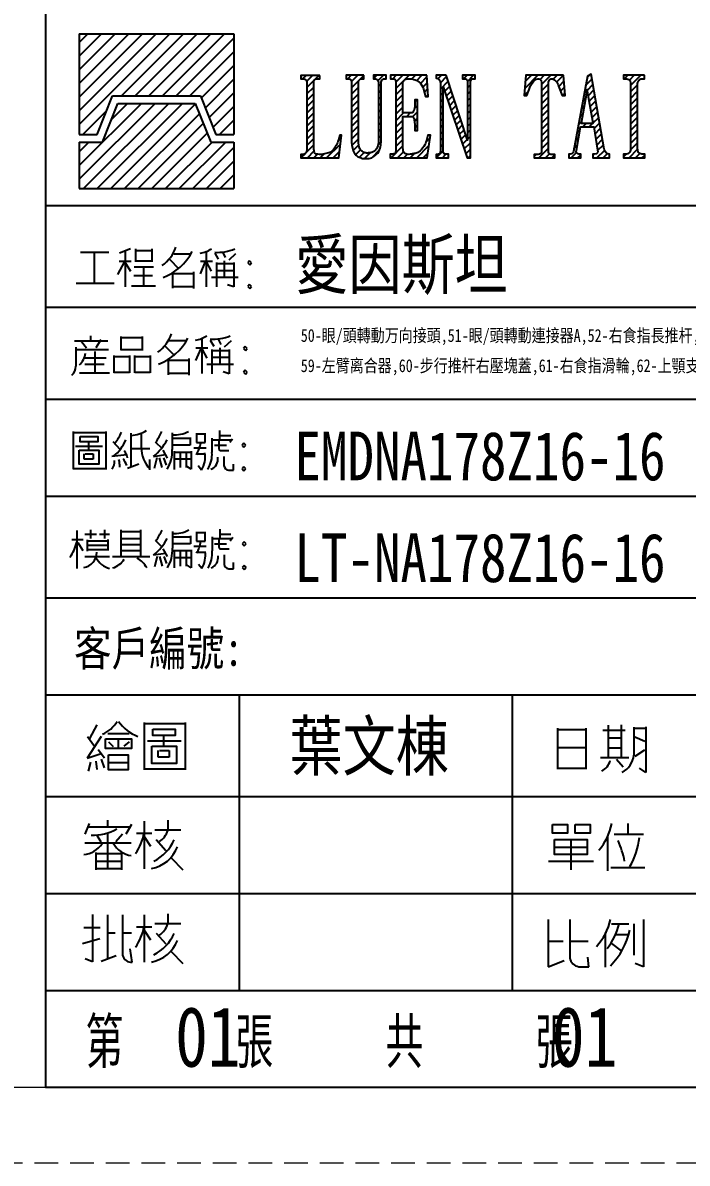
# Model space of a CAD drawing. Header units: millimetres. Extents: x 25970 to 27273, y -22508 to -21586.
# Drawn here: x 26990.2 to 27112.7, y -22507.6 to -22297.4 of the extents above; entities that cross this region are included whole.
import ezdxf

# ---------------------------------------------------------------- set-up
doc = ezdxf.new("R2010")
doc.units = ezdxf.units.MM
doc.header["$LTSCALE"] = 8
doc.linetypes.add('DASHED', pattern=[0.75, 0.5, -0.25])
doc.layers.add('A', color=7, linetype='Continuous')
doc.layers.add('dim', color=3, linetype='Continuous', lineweight=15)
doc.layers.add('MBOM-ASSIS-LAYER', color=71, linetype='Continuous', lineweight=9)
doc.styles.add('ROMANS', font='ROMANS.shx', dxfattribs={"height": 5, "bigfont": 'chineset.shx'})
doc.styles.add('style1', font='mingliu.ttc', dxfattribs={"width": 0.75})

# ---------------------------------------------------------------- blocks, each defined once
blk = doc.blocks.new('*X2')
at = {"color": 0}
for p, q in [((-246.878, -247.762), (-241.98, -242.864)), ((-246.878, -246.878), (-242.864, -242.864)), ((-246.596, -248.364), (-241.096, -242.864)), ((-245.713, -248.364), (-240.213, -242.864)), ((-244.829, -248.364), (-239.364, -242.899)), ((-244.798, -243.914), (-243.748, -242.864)), ((-243.945, -248.364), (-239.111, -243.531)), ((-243.061, -248.364), (-238.859, -244.162)), ((-242.177, -248.364), (-238.606, -244.793)), ((-246.878, -245.994), (-246.248, -245.364)), ((-241.293, -248.364), (-238.293, -245.364)), ((-240.409, -248.364), (-237.409, -245.364)), ((-239.525, -248.364), (-236.878, -245.717)), ((-238.641, -248.364), (-236.878, -246.6)), ((-237.758, -248.364), (-236.878, -247.484))]:
    blk.add_line(p, q, dxfattribs=at)
blk = doc.blocks.new('*X3')
at = {"color": 0}
for p, q in [((-246.878, -244.226), (-241.016, -238.364)), ((-246.878, -243.342), (-241.9, -238.364)), ((-246.878, -242.458), (-242.784, -238.364)), ((-246.878, -241.574), (-243.668, -238.364)), ((-246.878, -240.691), (-244.551, -238.364)), ((-246.878, -239.807), (-245.435, -238.364)), ((-246.878, -238.923), (-246.319, -238.364)), ((-244.132, -242.364), (-240.132, -238.364)), ((-243.248, -242.364), (-239.248, -238.364)), ((-242.364, -242.364), (-238.364, -238.364)), ((-241.48, -242.364), (-237.48, -238.364)), ((-240.596, -242.364), (-236.878, -238.646)), ((-239.713, -242.364), (-236.878, -239.529)), ((-238.979, -242.515), (-236.878, -240.413)), ((-238.727, -243.146), (-236.878, -241.297)), ((-238.474, -243.777), (-236.878, -242.181)), ((-238.221, -244.409), (-236.878, -243.065)), ((-246.632, -244.864), (-245.106, -243.338)), ((-237.793, -244.864), (-236.878, -243.949)), ((-245.748, -244.864), (-245.695, -244.811)), ((-236.909, -244.864), (-236.878, -244.833))]:
    blk.add_line(p, q, dxfattribs=at)
blk = doc.blocks.new('20051210.083501')
at = {"layer": 'A'}
for p, q in [((0, 0), (0, -12.46)), ((0, 0), (19.17, 0)), ((19.17, 0), (19.17, -12.46)), ((2.23, -12.46), (4.14, -7.67)), ((4.14, -7.67), (15.02, -7.67)), ((15.02, -7.67), (16.94, -12.46)), ((2.87, -13.42), (4.79, -8.62)), ((4.79, -8.62), (14.37, -8.62)), ((14.37, -8.62), (16.29, -13.42)), ((0, -12.46), (2.23, -12.46)), ((16.94, -12.46), (19.17, -12.46)), ((0, -13.42), (2.87, -13.42)), ((0, -13.42), (0, -19.17)), ((16.29, -13.42), (19.17, -13.42)), ((19.17, -13.42), (19.17, -19.17)), ((0, -19.17), (19.17, -19.17))]:
    blk.add_line(p, q, dxfattribs=at)
at = {"layer": 'A', "xscale": 1.916639999999461, "yscale": 1.916639999999916, "zscale": 1.91664}
for name in ['*X3', '*X2']:
    blk.add_blockref(name, (473.18, 456.86), dxfattribs=at)
blk = doc.blocks.new('20100617.142056')
at = {"layer": 'MBOM-ASSIS-LAYER'}
blk.add_line((-12.7, 12.7), (-1176.3, 12.7), dxfattribs=at)
at = {"layer": 'MBOM-ASSIS-LAYER', "linetype": 'DASHED'}
blk.add_line((0, 0), (-1189, 0), dxfattribs=at)

msp = doc.modelspace()

# ---------------------------------------------------------------- hatches: boundary and pattern name
at = {"layer": 'A'}
h = msp.add_hatch(dxfattribs=at)
h.set_pattern_fill('ANSI31', color=256, scale=0.264203, style=0)
h.set_pattern_definition([(45, (69661.5565, -20803.00645), (-0.593153541, 0.593153541), [])])
h.paths.add_polyline_path([(27239.319, -22321.664), (27239.319, -22322.31), (27239.898, -22322.31, 0.0414633), (27241, -22322.263, 0.0098365), (27242.425, -22322.054, 0.0742962), (27243.479, -22321.712, 0), (27243.479, -22321.712, 0.0820892), (27244.781, -22320.771, 0), (27244.781, -22320.771, 0.0994446), (27245.94, -22319.014, 0.0507965), (27246.528, -22316.991, 0.0544958), (27246.718, -22314.388), (27246.68, -22313.333), (27246.509, -22312.251, 0.0652171), (27246.31, -22311.358), (27246.31, -22311.358), (27245.873, -22310.161), (27245.351, -22309.258, 0.0255552), (27244.182, -22308.09, 0.1195021), (27243.042, -22307.472, 0.0499872), (27241.142, -22307.169, 0.0064973), (27239.898, -22307.112), (27239.328, -22307.093), (27239.328, -22307.748), (27239.993, -22307.748, -0.31305), (27240.164, -22307.795, -0.1750245), (27240.288, -22308.137), (27240.288, -22321.227, -0.0611975), (27240.231, -22321.408, -0.2937019), (27239.832, -22321.664)])
h.paths.add_polyline_path([(27241.586, -22308.241), (27241.586, -22321.138, 0), (27241.586, -22321.138, 0.1084649), (27241.655, -22321.451, 0.3983232), (27241.77, -22321.497), (27242.022, -22321.489, 0.0763618), (27242.725, -22321.359, 0.089624), (27243.672, -22320.824, 0), (27243.672, -22320.824, 0.0989952), (27244.421, -22319.9, 0.0470821), (27244.91, -22318.708, 0.0375978), (27245.3, -22316.966, 0), (27245.3, -22316.966, 0.0259589), (27245.437, -22315.491, 0.0205474), (27245.437, -22313.687, 0.0331816), (27245.269, -22312.129, 0), (27245.269, -22312.129, 0.0397704), (27244.933, -22310.83, 0), (27244.933, -22310.83, 0.0390929), (27244.467, -22309.76, 0.0785078), (27243.649, -22308.675, 0.0940735), (27242.671, -22308.033, 0.1004309), (27242.006, -22307.903, 0.0772307), (27241.678, -22307.957), (27241.609, -22308.071)], flags=16)
h.paths.add_polyline_path([(27222.775, -22307.119), (27222.775, -22307.76), (27223.24, -22307.76, -0.4471104), (27223.882, -22308.477), (27223.882, -22320.904, -0.3629609), (27223.24, -22321.671), (27222.8, -22321.671), (27222.8, -22322.312), (27229.768, -22322.312), (27230.271, -22318.124), (27229.944, -22318.124), (27229.693, -22319.017, -0.1151305), (27228.611, -22320.979, -0.1470783), (27227.907, -22321.407, -0.0200187), (27226.863, -22321.633, -0.0920225), (27225.605, -22321.62), (27225.316, -22321.369), (27225.165, -22320.702), (27225.165, -22319.179), (27225.165, -22308.432, -0.1486596), (27225.314, -22307.942, -0.2444346), (27225.669, -22307.747), (27226.278, -22307.747), (27226.278, -22307.119)])
h.paths.add_polyline_path([(27209.071, -22324.513), (27209.202, -22324.738), (27209.452, -22324.582), (27210.308, -22323.995, 0.0700903), (27210.751, -22323.589), (27211.257, -22323.127), (27211.907, -22322.352), (27212.419, -22321.609, 0.0489267), (27212.806, -22320.91, -0.0112917), (27213.437, -22319.536), (27213.687, -22318.786, 0.0452148), (27213.968, -22317.593, 0.0194511), (27214.149, -22315.826, 0.0381497), (27214.13, -22314.389, 0.0187929), (27213.937, -22312.871, 0.0471864), (27213.487, -22311.172, 0), (27213.487, -22311.172, 0.0282667), (27212.931, -22309.892, 0.0441271), (27212.119, -22308.58, 0.0213392), (27211.113, -22307.35, 0.0597799), (27209.989, -22306.357, 0.0000522), (27209.206, -22305.817), (27209.074, -22306.056), (27209.294, -22306.259, -0.0146115), (27209.881, -22306.831, -0.0089534), (27210.389, -22307.375, -0.0238855), (27210.873, -22307.966, -0.0123206), (27211.392, -22308.703, -0.0281505), (27211.936, -22309.627, 0), (27211.936, -22309.627, -0.0165965), (27212.466, -22310.744, -0.0665241), (27212.846, -22312.08, 0.0184753), (27212.999, -22312.921, -0.0507901), (27213.071, -22313.533), (27213.15, -22314.27, -0.0444565), (27213.175, -22315.726, -0.0008859), (27213.068, -22317.168, -0.0557862), (27212.75, -22318.855, 0.0089738), (27212.5, -22319.723), (27212.15, -22320.529), (27211.363, -22321.871), (27210.87, -22322.577), (27210.008, -22323.589)])
h.paths.add_polyline_path([(27230.974, -22310.809), (27231.301, -22307.103), (27238.249, -22307.103), (27238.523, -22310.799), (27238.007, -22310.799), (27237.344, -22309.104, 0.0956872), (27236.818, -22308.166, 0), (27236.818, -22308.166, 0.0984077), (27236.354, -22307.798, 0.2621702), (27235.786, -22307.819, 0), (27235.786, -22307.819, 0.2609355), (27235.491, -22308.345), (27235.491, -22321.096, 0.1320932), (27235.554, -22321.454, 0), (27235.554, -22321.454, 0.2912007), (27235.902, -22321.675), (27236.649, -22321.675), (27236.649, -22322.317), (27232.838, -22322.317), (27232.838, -22321.675), (27233.554, -22321.675, 0.1278797), (27234.038, -22321.527, 0.2609355), (27234.185, -22321.264), (27234.185, -22308.409), (27234.133, -22308.051), (27233.933, -22307.84), (27233.701, -22307.766, 0.2119014), (27233.48, -22307.735, 0.1524638), (27232.722, -22308.23, 0.0886389), (27231.88, -22309.725), (27231.501, -22310.809)])
h.paths.add_polyline_path([(27198.26, -22321.563), (27198.26, -22322.301), (27204.763, -22322.301), (27205.416, -22317.793), (27204.958, -22317.793), (27204.542, -22319.135, -0.078387), (27204.024, -22320.187, -0.0405768), (27203.303, -22321.053), (27202.844, -22321.325, -0.1243815), (27201.868, -22321.614, 0.0324642), (27201.384, -22321.664), (27199.669, -22321.664), (27205.408, -22307.742), (27205.408, -22307.08), (27199.075, -22307.08), (27198.447, -22311.367), (27198.897, -22311.367), (27199.202, -22310.357, -0.0647548), (27199.856, -22308.905, -0.1575087), (27200.892, -22308.023, -0.0914417), (27202.08, -22307.768, 0.0106211), (27202.59, -22307.742), (27203.982, -22307.742)])
h.paths.add_polyline_path([(27172.939, -22315.023, 0.0315123), (27173.091, -22317.37, 0.0402062), (27173.469, -22319.166, 0.0623728), (27174.194, -22320.821, -0.0031537), (27174.994, -22322.184, 0.0650154), (27175.708, -22323.114, 0.0004545), (27176.297, -22323.702, 0.066774), (27177.409, -22324.55, -0.0041036), (27177.713, -22324.727), (27177.841, -22324.506), (27177.576, -22324.246), (27176.904, -22323.545, -0.043122), (27176.115, -22322.565, -0.0144025), (27175.454, -22321.516, -0.0174648), (27174.802, -22320.321, -0.0539346), (27174.552, -22319.649, 0.031882), (27174.4, -22319.179), (27174.199, -22318.277, -0.0371427), (27174.037, -22317.169, 0.0047038), (27173.939, -22315.949, -0.0465851), (27173.944, -22314.567, -0.0007597), (27174.072, -22313.273, -0.0351514), (27174.327, -22311.788, 0), (27174.327, -22311.788, -0.0239146), (27174.679, -22310.597, -0.0614674), (27175.263, -22309.416, 0.0140719), (27175.88, -22308.416, -0.068346), (27176.777, -22307.264, 0.0243719), (27177.301, -22306.701, -0.0490829), (27177.86, -22306.157, 0), (27177.86, -22306.157, 0.0301326), (27177.971, -22306.056), (27177.84, -22305.814), (27177.381, -22306.122), (27177.381, -22306.122, 0.0494384), (27176.206, -22307.091, 0.0177696), (27175.327, -22308.04, 0.042056), (27174.678, -22308.935, 0.0470099), (27173.448, -22311.487, 0.0754491), (27173.156, -22312.893), (27173.048, -22313.596, 0.0385372)])
h.paths.add_polyline_path([(27181.554, -22317.492), (27182.715, -22322.46), (27182.957, -22322.218, -0.1357493), (27183.441, -22321.943, -0.2278345), (27184.07, -22322.072, 0.135743), (27184.715, -22322.331, -0.0672556), (27185.167, -22322.443), (27186.118, -22322.476), (27186.731, -22322.347, 0.1526658), (27187.538, -22321.895, 0.0586811), (27188.667, -22320.379, 0.1413241), (27188.989, -22319.073), (27189.038, -22318.121, 0.0934362), (27188.892, -22317.057, 0.0736867), (27188.28, -22315.847, 0), (27188.28, -22315.847, 0.101128), (27186.989, -22314.637, -0.036431), (27185.893, -22313.847, 0.0378749), (27184.699, -22312.992, -0.105904), (27184.118, -22312.444, -0.0243212), (27183.699, -22311.767, -0.0885428), (27183.473, -22311.105, 0), (27183.473, -22311.105, -0.0445383), (27183.409, -22310.089, 0), (27183.409, -22310.089, -0.0555732), (27183.586, -22308.799, -0.1531711), (27184.102, -22307.96, 0), (27184.102, -22307.96, -0.1349704), (27184.876, -22307.589, -0.1850459), (27185.812, -22307.767, 0.0194675), (27186.554, -22308.186), (27187.118, -22308.799, -0.0923633), (27187.715, -22309.751, -0.0080312), (27188.328, -22311.38), (27188.844, -22311.267), (27187.957, -22306.928), (27187.731, -22307.202, -0.2747762), (27186.925, -22307.493, -0.0854284), (27186.199, -22307.218, 0.1752427), (27184.731, -22306.944, 0.1106125), (27183.409, -22307.477, 0.1819994), (27182.377, -22308.96, 0.0535258), (27182.086, -22311.009, 0.1300031), (27182.473, -22312.702, 0.0775644), (27183.538, -22314.137, 0), (27183.538, -22314.137, 0.0682662), (27184.876, -22315.137, -0.0563125), (27186.102, -22316.008, 0.0033658), (27187.07, -22316.863, -0.1932925), (27187.457, -22317.621), (27187.651, -22318.073, -0.1577109), (27187.747, -22319.121), (27187.667, -22320.04), (27187.36, -22320.718), (27186.844, -22321.411, -0.2441194), (27186.28, -22321.685), (27185.957, -22321.782), (27185.489, -22321.75, -0.1667011), (27184.457, -22321.314, -0.0146364), (27183.522, -22320.427, -0.1187079), (27182.796, -22319.234), (27182.119, -22317.395)])
h.paths.add_polyline_path([(27148.663, -22321.664), (27148.663, -22322.31), (27149.242, -22322.31, 0.0414633), (27150.344, -22322.263, 0.0098365), (27151.769, -22322.054, 0.0742962), (27152.823, -22321.712, 0), (27152.823, -22321.712, 0.0820892), (27154.125, -22320.771, 0), (27154.125, -22320.771, 0.0994446), (27155.284, -22319.014, 0.0507965), (27155.873, -22316.991, 0.0544958), (27156.063, -22314.388), (27156.025, -22313.333), (27155.854, -22312.251, 0.0652171), (27155.654, -22311.358), (27155.217, -22310.161), (27154.695, -22309.258, 0.0255552), (27153.526, -22308.09, 0.1195021), (27152.387, -22307.472, 0.0499872), (27150.487, -22307.169, 0.0064973), (27149.242, -22307.112), (27149.242, -22307.112), (27148.672, -22307.093), (27148.672, -22307.748), (27149.337, -22307.748, -0.31305), (27149.508, -22307.795, -0.1750245), (27149.632, -22308.137), (27149.632, -22321.227, -0.0611975), (27149.575, -22321.408, 0), (27149.575, -22321.408, -0.2937019), (27149.176, -22321.664)])
h.paths.add_polyline_path([(27140.349, -22307.119), (27140.349, -22307.76), (27140.815, -22307.76, -0.4471104), (27141.456, -22308.477), (27141.456, -22320.904, -0.3629609), (27140.815, -22321.671), (27140.374, -22321.671), (27140.374, -22322.312), (27147.342, -22322.312), (27147.845, -22318.124), (27147.518, -22318.124), (27147.267, -22319.017), (27147.267, -22319.017, -0.1151305), (27146.185, -22320.979, -0.1470783), (27145.481, -22321.407, -0.0200187), (27144.437, -22321.633, -0.0920225), (27143.179, -22321.62), (27142.89, -22321.369), (27142.739, -22320.702), (27142.739, -22319.179), (27142.739, -22308.432, -0.1486596), (27142.888, -22307.942, -0.2444346), (27143.243, -22307.747), (27143.852, -22307.747), (27143.852, -22307.119)])
h.paths.add_polyline_path([(27150.93, -22308.241), (27150.93, -22321.138, 0.1084649), (27150.999, -22321.451, 0.3983232), (27151.114, -22321.497), (27151.366, -22321.489, 0.0763618), (27152.069, -22321.359, 0.089624), (27153.016, -22320.824, 0), (27153.016, -22320.824, 0.0989952), (27153.765, -22319.9, 0.0470821), (27154.254, -22318.708, 0.0375978), (27154.644, -22316.966, 0), (27154.644, -22316.966, 0.0259589), (27154.782, -22315.491, 0.0205474), (27154.782, -22313.687, 0.0331816), (27154.613, -22312.129, 0.0397704), (27154.277, -22310.83, 0), (27154.277, -22310.83, 0.0390929), (27153.811, -22309.76, 0.0785078), (27152.994, -22308.675, 0.0940735), (27152.015, -22308.033, 0.1004309), (27151.351, -22307.903, 0.0772307), (27151.022, -22307.957), (27150.953, -22308.071)], flags=16)
h.paths.add_polyline_path([(27123.867, -22315.289), (27123.934, -22316.001), (27124.068, -22317.248), (27124.268, -22318.516, 0.1114199), (27124.846, -22320.274, 0.0496859), (27126.07, -22321.92, 0.186465), (27127.094, -22322.432), (27127.561, -22322.477, 0.0375207), (27128.496, -22322.21, 0.1534797), (27129.475, -22321.453), (27130.343, -22320.207, 0.0128615), (27131.099, -22317.604, 0.0754903), (27131.344, -22315.312, 0.0019683), (27131.188, -22312.085, 0.0822677), (27130.743, -22310.06), (27130.209, -22308.725), (27129.497, -22307.724), (27128.607, -22307.123, 0.2029711), (27127.784, -22306.923, 0.019715), (27126.693, -22307.145, 0.1971419), (27125.625, -22307.924, 0.0532198), (27124.468, -22310.35, 0.0768728), (27123.934, -22313.198)])
h.paths.add_polyline_path([(27115.507, -22321.668), (27115.507, -22322.31), (27117.566, -22322.31), (27117.566, -22321.673), (27117.21, -22321.673, -0.236068), (27116.889, -22321.513, -0.1778629), (27116.82, -22321.283, 0.0731766), (27116.803, -22321.083), (27116.803, -22310.115), (27118.736, -22321.98), (27119.264, -22321.98), (27120.996, -22309.384), (27120.996, -22321.131, -0.1813346), (27120.824, -22321.59), (27120.641, -22321.648), (27120.468, -22321.659), (27120.273, -22321.659), (27120.273, -22322.301), (27123.176, -22322.301), (27123.176, -22321.659), (27122.625, -22321.659, -0.2703491), (27122.35, -22321.498, -0.1661539), (27122.281, -22321.131), (27122.281, -22308.328, -0.2754595), (27122.637, -22307.732), (27123.187, -22307.732), (27123.187, -22307.089), (27120.79, -22307.089), (27119.184, -22318.114), (27117.44, -22307.098), (27115.512, -22307.098), (27115.512, -22307.746), (27115.868, -22307.746, -0.2042261), (27116.218, -22307.895, 0), (27116.218, -22307.895, -0.2004412), (27116.287, -22308.073, 0.0488454), (27116.304, -22308.314), (27116.304, -22321.094, -0.1282881), (27116.201, -22321.49, -0.2763778), (27115.891, -22321.668)])
h.paths.add_polyline_path([(27125.173, -22314.284, 0.0107728), (27125.229, -22316.531, 0.0226526), (27125.456, -22318.986, 0.0660072), (27125.758, -22320.082, 0.0545447), (27126.382, -22321.196, 0.2164164), (27127.326, -22321.744, 0.1433054), (27128.232, -22321.574, 0), (27128.232, -22321.574, 0.1933289), (27129.158, -22320.516, 0.0342724), (27129.781, -22318.25, 0.0520414), (27130.064, -22315.304), (27130.045, -22312.981), (27129.724, -22310.526), (27129.309, -22309.053, -0.0180621), (27128.799, -22308.165, 0.2109706), (27128.346, -22307.806, 0.0423726), (27127.571, -22307.674, 0.2013091), (27126.929, -22307.882, 0.0679648), (27126.344, -22308.543, 0), (27126.344, -22308.543, 0.0561857), (27125.758, -22309.676, 0.0807476), (27125.267, -22312.055)], flags=16)
h.paths.add_polyline_path([(27132.251, -22307.099), (27132.251, -22307.752), (27132.675, -22307.752, -0.4453624), (27133.221, -22308.358), (27133.221, -22319.414, 0.1272962), (27133.767, -22321.522, 0.0960143), (27133.942, -22321.731, -0.0247325), (27134.333, -22322.081), (27134.899, -22322.344, 0.1076234), (27135.35, -22322.445), (27136.185, -22322.459, 0.1445312), (27137.155, -22322.189, 0.0767167), (27138.031, -22321.435, 0), (27138.031, -22321.435, 0.1475227), (27138.563, -22320.222, -0.0034333), (27138.698, -22319.171), (27138.698, -22308.399, -0.3258682), (27139.17, -22307.752), (27139.601, -22307.752), (27139.601, -22307.105), (27137.277, -22307.105), (27137.277, -22307.752), (27137.64, -22307.752, -0.2211811), (27137.93, -22307.887, -0.1386424), (27138.152, -22308.379, -0.0291948), (27138.179, -22308.675), (27138.179, -22319.117, -0.096528), (27137.923, -22320.431, -0.1769594), (27137.223, -22321.206, 0), (27137.223, -22321.206, -0.0838676), (27136.691, -22321.381, -0.0420431), (27135.983, -22321.428, -0.1259814), (27135.37, -22321.259, 0), (27135.37, -22321.259, -0.0862317), (27134.865, -22320.842, -0.130353), (27134.69, -22320.478), (27134.575, -22320.121), (27134.508, -22319.434), (27134.508, -22308.291, -0.403205), (27135.033, -22307.745), (27135.485, -22307.745), (27135.485, -22307.099)])
h.paths.add_polyline_path([(27090.832, -22321.633), (27090.832, -22322.313), (27093.04, -22322.313), (27093.04, -22321.666), (27092.84, -22321.666, -0.2793781), (27092.293, -22321.334, 0), (27092.293, -22321.334, -0.1828166), (27092.243, -22320.919), (27093.006, -22316.621), (27095.446, -22316.621), (27096.159, -22320.919, -0.117222), (27096.126, -22321.4), (27095.96, -22321.583), (27095.529, -22321.649), (27095.263, -22321.649), (27095.263, -22322.313), (27098.35, -22322.313), (27098.35, -22321.633), (27098.201, -22321.633, -0.3099246), (27097.62, -22321.234, 0.0340023), (27097.387, -22320.737), (27094.981, -22306.913), (27094.268, -22307.282), (27091.695, -22321.168, -0.1981024), (27091.513, -22321.45, -0.0880206), (27091.114, -22321.633)])
h.paths.add_polyline_path([(27093.133, -22315.949), (27094.257, -22309.711), (27095.34, -22315.949)], flags=16)
h.paths.add_polyline_path([(27100.956, -22307.109), (27100.956, -22307.752), (27101.327, -22307.752, -0.1151205), (27102.068, -22307.925), (27102.167, -22308.11), (27102.241, -22308.481), (27102.241, -22320.728, -0.165023), (27102.006, -22321.42, -0.196744), (27101.71, -22321.593, 0.0151159), (27101.277, -22321.667), (27100.956, -22321.667), (27100.956, -22322.322), (27104.836, -22322.322), (27104.836, -22321.655), (27104.49, -22321.655, -0.1510207), (27103.811, -22321.445, -0.2299796), (27103.662, -22321.185), (27103.551, -22320.814, -0.1303355), (27103.539, -22320.431), (27103.539, -22308.617, -0.23248), (27103.897, -22307.888, 0), (27103.897, -22307.888, -0.2001016), (27104.404, -22307.752), (27104.813, -22307.752), (27104.813, -22307.109)])
h.paths.add_polyline_path([(27066.387, -22307.099), (27066.387, -22307.663), (27066.488, -22307.663, -0.296966), (27067.068, -22308.04, 0), (27067.068, -22308.04, -0.1129405), (27067.164, -22308.535), (27067.164, -22321.049, -0.139346), (27067.02, -22321.554, -0.2178389), (27066.908, -22321.628, 0.0242396), (27066.706, -22321.671), (27066.387, -22321.671), (27066.387, -22322.309), (27068.636, -22322.309), (27068.636, -22321.665), (27068.105, -22321.665, -0.3152222), (27067.732, -22321.405, 0), (27067.732, -22321.405, -0.090974), (27067.679, -22321.091), (27067.679, -22309.21), (27072.113, -22322.309), (27072.698, -22322.309), (27072.698, -22308.412, -0.1765617), (27072.905, -22307.843, -0.2069332), (27073.054, -22307.769, 0.0522334), (27073.219, -22307.742), (27073.601, -22307.742), (27073.601, -22307.105), (27071.278, -22307.105), (27071.278, -22307.737), (27071.65, -22307.737, -0.1748169), (27071.975, -22307.854, 0), (27071.975, -22307.854, -0.196301), (27072.14, -22308.162, 0.0208197), (27072.177, -22308.418), (27072.177, -22319.082), (27068.259, -22307.099)])
h.paths.add_polyline_path([(27082.605, -22310.809), (27082.931, -22307.103), (27089.88, -22307.103), (27090.154, -22310.799), (27089.638, -22310.799), (27088.974, -22309.104, 0.0956872), (27088.448, -22308.166, 0), (27088.448, -22308.166, 0.0984077), (27087.985, -22307.798, 0.2621702), (27087.416, -22307.819, 0), (27087.416, -22307.819, 0.2609355), (27087.121, -22308.345), (27087.121, -22321.096, 0.1320932), (27087.184, -22321.454, 0), (27087.184, -22321.454, 0.2912007), (27087.532, -22321.675), (27088.279, -22321.675), (27088.279, -22322.317), (27084.468, -22322.317), (27084.468, -22321.675), (27085.184, -22321.675, 0.1278797), (27085.668, -22321.527, 0.2609355), (27085.816, -22321.264), (27085.816, -22308.409), (27085.763, -22308.051), (27085.563, -22307.84), (27085.331, -22307.766, 0.2119014), (27085.11, -22307.735, 0.1524638), (27084.352, -22308.23, 0.0886389), (27083.51, -22309.725), (27083.131, -22310.809)])
h.paths.add_polyline_path([(27156.835, -22317.492), (27157.399, -22317.395), (27158.077, -22319.234, 0.1187079), (27158.802, -22320.427, 0.0146364), (27159.738, -22321.314, 0.1667011), (27160.77, -22321.75), (27161.238, -22321.782), (27161.56, -22321.685, 0.2441194), (27162.125, -22321.411), (27162.641, -22320.718), (27162.947, -22320.04), (27163.028, -22319.121, 0.1577109), (27162.931, -22318.073), (27162.738, -22317.621, 0.1932925), (27162.351, -22316.863, -0.0033658), (27161.383, -22316.008, 0.0563125), (27160.157, -22315.137, -0.0682662), (27158.819, -22314.137, -0.0775644), (27157.754, -22312.702, -0.1300031), (27157.367, -22311.009, -0.0535258), (27157.657, -22308.96, -0.1819994), (27158.69, -22307.477, -0.1106125), (27160.012, -22306.944, -0.1752427), (27161.48, -22307.218, 0.0854284), (27162.205, -22307.493, 0.2747762), (27163.012, -22307.202), (27163.238, -22306.928), (27164.125, -22311.267), (27163.609, -22311.38, 0.0080312), (27162.996, -22309.751, 0.0923633), (27162.399, -22308.799), (27161.835, -22308.186, -0.0194675), (27161.093, -22307.767, 0.1850459), (27160.157, -22307.589, 0.1349704), (27159.383, -22307.96, 0.153171), (27158.867, -22308.799, 0.0555732), (27158.69, -22310.089, 0.0445383), (27158.754, -22311.105, 0.0885428), (27158.98, -22311.767, 0.0243212), (27159.399, -22312.444, 0.105904), (27159.98, -22312.992, -0.0378749), (27161.173, -22313.847, 0.036431), (27162.27, -22314.637, -0.101128), (27163.56, -22315.847, -0.0736867), (27164.173, -22317.057, -0.0934362), (27164.318, -22318.121), (27164.27, -22319.073, -0.1413241), (27163.947, -22320.379, -0.0586811), (27162.818, -22321.895, -0.1526658), (27162.012, -22322.347), (27161.399, -22322.476), (27160.448, -22322.443, 0.0672556), (27159.996, -22322.331, -0.135743), (27159.351, -22322.072, 0.2278345), (27158.722, -22321.943, 0.1357493), (27158.238, -22322.218), (27157.996, -22322.46)])
h.paths.add_polyline_path([(27049.827, -22307.099), (27049.827, -22307.752), (27050.252, -22307.752, -0.4453624), (27050.797, -22308.358), (27050.797, -22319.414, 0.1272962), (27051.343, -22321.522, 0.0960143), (27051.518, -22321.731, -0.0247325), (27051.909, -22322.081), (27052.475, -22322.344, 0.1076234), (27052.926, -22322.445), (27053.762, -22322.459, 0.1445312), (27054.732, -22322.189, 0.0767167), (27055.607, -22321.435, 0.1475227), (27056.14, -22320.222, -0.0034333), (27056.274, -22319.171), (27056.274, -22308.399, -0.3258682), (27056.746, -22307.752), (27057.177, -22307.752), (27057.177, -22307.105), (27054.853, -22307.105), (27054.853, -22307.752), (27055.217, -22307.752, -0.2211811), (27055.506, -22307.887, -0.1386424), (27055.729, -22308.379, 0), (27055.729, -22308.379, -0.0291948), (27055.756, -22308.675), (27055.756, -22319.117, -0.096528), (27055.5, -22320.431, -0.1769594), (27054.799, -22321.206, 0), (27054.799, -22321.206, -0.0838676), (27054.267, -22321.381, -0.0420431), (27053.56, -22321.428, -0.1259814), (27052.946, -22321.259, -0.0862317), (27052.441, -22320.842, -0.130353), (27052.266, -22320.478), (27052.152, -22320.121), (27052.084, -22319.434), (27052.084, -22308.291, -0.403205), (27052.61, -22307.745), (27053.061, -22307.745), (27053.061, -22307.099)])
h.paths.add_polyline_path([(27041.438, -22307.119), (27041.438, -22307.76), (27041.903, -22307.76, -0.4471104), (27042.544, -22308.477), (27042.544, -22320.904, -0.3629609), (27041.903, -22321.671), (27041.463, -22321.671), (27041.463, -22322.312), (27048.43, -22322.312), (27048.934, -22318.124), (27048.607, -22318.124), (27048.355, -22319.017), (27048.355, -22319.017, -0.1151305), (27047.273, -22320.979, -0.1470783), (27046.569, -22321.407, -0.0200187), (27045.525, -22321.633, -0.0920225), (27044.267, -22321.62), (27043.978, -22321.369), (27043.827, -22320.702), (27043.827, -22319.179), (27043.827, -22308.432, -0.1486596), (27043.976, -22307.942, -0.2444346), (27044.331, -22307.747), (27044.94, -22307.747), (27044.94, -22307.119)])
h.paths.add_polyline_path([(27057.94, -22322.308), (27057.94, -22321.668), (27058.47, -22321.668, -0.0697377), (27058.691, -22321.557, 0.2346711), (27058.868, -22321.381, 0.0812777), (27058.967, -22320.773), (27058.967, -22308.475, 0.0911807), (27058.912, -22308.066, 0.3243613), (27058.47, -22307.746), (27057.995, -22307.746), (27057.995, -22307.106), (27064.641, -22307.106), (27064.917, -22311.036), (27064.443, -22311.036), (27064.123, -22309.921, 0.127245), (27063.582, -22308.707, 0), (27063.582, -22308.707, 0.1044537), (27062.82, -22308.077, 0), (27062.82, -22308.077, 0.104851), (27061.639, -22307.746, 0.0655863), (27060.811, -22307.801, 0.3574663), (27060.259, -22308.475), (27060.259, -22314.05), (27061.727, -22314.05, 0.2828165), (27062.169, -22313.84, 0.145032), (27062.433, -22312.946), (27062.433, -22311.621), (27062.974, -22311.621), (27062.974, -22317.307), (27062.433, -22317.307), (27062.433, -22316.148), (27062.411, -22315.75), (27062.334, -22315.331, 0.4453624), (27061.738, -22314.668), (27060.259, -22314.668), (27060.259, -22320.553, -0.0118619), (27060.314, -22321.005, 0.306736), (27060.8, -22321.59, 0.1268605), (27061.893, -22321.623, -0.0157214), (27062.522, -22321.502, 0.1183441), (27063.184, -22321.226, 0.0973563), (27064.134, -22320.199, 0), (27064.134, -22320.199, 0.0700144), (27064.597, -22319.139), (27064.597, -22319.139), (27064.884, -22318.113), (27065.37, -22318.113), (27064.719, -22322.308)])

# ---------------------------------------------------------------- linework, layer by layer
for p, q in [((26994.367, -22295.419), (26994.367, -22493.655)), ((27258.979, -22331.137), (26994.367, -22331.137)), ((27000.811, -22339.719), (27006.059, -22339.719)), ((27003.349, -22339.719), (27003.349, -22345.426)), ((27010.038, -22339.085), (27007.991, -22339.864)), ((27009.049, -22339.583), (27009.049, -22346.063)), ((27010.964, -22339.082), (27010.964, -22341.457)), ((27010.964, -22339.41), (27013.978, -22339.41)), ((27013.978, -22339.082), (27013.978, -22341.495)), ((27017.998, -22340.009), (27021.167, -22340.009)), ((27024.002, -22339.583), (27024.002, -22346.063)), ((27025.566, -22339.891), (27026.225, -22341.015)), ((27027.052, -22339.736), (27027.504, -22340.705)), ((27029.417, -22340.008), (27028.137, -22341.157)), ((27008.916, -22341.444), (27007.653, -22343.837)), ((27007.962, -22341.333), (27010.182, -22341.333)), ((27008.916, -22341.444), (27010.03, -22343.205)), ((27010.984, -22341.302), (27013.978, -22341.302)), ((27017.206, -22340.994), (27018.964, -22342.751)), ((27023.82, -22341.444), (27022.879, -22343.672)), ((27022.915, -22341.333), (27025.135, -22341.333)), ((27024.006, -22341.475), (27024.933, -22343.191)), ((27025.902, -22341.596), (27025.902, -22346.091)), ((27025.928, -22341.79), (27029.055, -22341.79)), ((27027.323, -22341.325), (27027.323, -22344.115)), ((27029.068, -22341.596), (27029.068, -22346.091)), ((27031.988, -22341.299), (27031.665, -22341.661)), ((27031.665, -22341.661), (27032.014, -22342.035)), ((27032.363, -22341.648), (27031.988, -22341.299)), ((27032.014, -22342.035), (27032.363, -22341.648)), ((27010.655, -22344.005), (27014.094, -22344.005)), ((27010.713, -22342.403), (27014.287, -22342.403)), ((27012.413, -22342.461), (27012.413, -22345.743)), ((27017.805, -22343.369), (27017.805, -22346.343)), ((27017.979, -22343.62), (27021.592, -22343.62)), ((27021.63, -22343.311), (27021.63, -22346.381)), ((27024.946, -22344.321), (27029.882, -22344.321)), ((27025.941, -22343.056), (27029.029, -22343.056)), ((27000.033, -22345.426), (27007.01, -22345.426)), ((27010.211, -22345.917), (27014.616, -22345.917)), ((27017.96, -22346.034), (27021.63, -22346.034)), ((27029.068, -22346.091), (27027.944, -22345.742)), ((27031.988, -22345.652), (27031.665, -22346.013)), ((27031.665, -22346.013), (27032.014, -22346.388)), ((27032.363, -22346), (27031.988, -22345.652)), ((27032.014, -22346.388), (27032.363, -22346)), ((27258.979, -22349.889), (26994.367, -22349.889)), ((26999.724, -22356.016), (27005.865, -22356.016)), ((27000.983, -22356.144), (27001.934, -22357.3)), ((27002.679, -22355.092), (27002.679, -22356.067)), ((27004.555, -22355.836), (27003.63, -22357.352)), ((27008.237, -22355.237), (27008.237, -22357.778)), ((27008.254, -22355.402), (27012.199, -22355.402)), ((27012.199, -22355.237), (27012.199, -22357.794)), ((27016.389, -22356.966), (27018.147, -22358.723)), ((27017.181, -22355.982), (27020.35, -22355.982)), ((27023.157, -22355.6), (27023.157, -22362.08)), ((27024.721, -22355.908), (27025.38, -22357.032)), ((27026.207, -22355.753), (27026.659, -22356.722)), ((27028.572, -22356.025), (27027.293, -22357.174)), ((26999.955, -22357.197), (26999.955, -22360.69)), ((26999.964, -22357.647), (27005.974, -22357.647)), ((27003.464, -22357.977), (27003.464, -22361.92)), ((27006.949, -22358.751), (27006.949, -22361.919)), ((27006.999, -22358.9), (27009.789, -22358.9)), ((27008.221, -22357.613), (27012.183, -22357.613)), ((27009.839, -22358.751), (27009.839, -22361.903)), ((27010.796, -22358.751), (27010.796, -22361.919)), ((27010.846, -22358.9), (27013.636, -22358.9)), ((27013.685, -22358.751), (27013.685, -22361.903)), ((27022.976, -22357.461), (27022.034, -22359.689)), ((27022.07, -22357.35), (27024.29, -22357.35)), ((27023.161, -22357.492), (27024.088, -22359.208)), ((27025.057, -22357.613), (27025.057, -22362.108)), ((27025.083, -22357.807), (27028.21, -22357.807)), ((27025.096, -22359.073), (27028.184, -22359.073)), ((27026.479, -22357.342), (27026.479, -22360.132)), ((27028.223, -22357.613), (27028.223, -22362.108)), ((27031.192, -22357.099), (27030.869, -22357.46)), ((27030.869, -22357.46), (27031.218, -22357.835)), ((27031.567, -22357.448), (27031.192, -22357.099)), ((27031.218, -22357.835), (27031.567, -22357.448)), ((27001.401, -22359.198), (27005.528, -22359.198)), ((27001.599, -22360.32), (27005.148, -22360.32)), ((27016.988, -22359.341), (27016.988, -22362.315)), ((27017.162, -22359.592), (27020.775, -22359.592)), ((27020.813, -22359.283), (27020.813, -22362.353)), ((27024.101, -22360.338), (27029.037, -22360.338)), ((27000.625, -22361.92), (27006.155, -22361.92)), ((27006.966, -22361.787), (27009.822, -22361.787)), ((27010.813, -22361.787), (27013.669, -22361.787)), ((27017.143, -22362.006), (27020.813, -22362.006)), ((27028.223, -22362.108), (27027.099, -22361.759)), ((27031.192, -22361.451), (27030.869, -22361.813)), ((27030.869, -22361.813), (27031.218, -22362.187)), ((27031.567, -22361.8), (27031.192, -22361.451)), ((27031.218, -22362.187), (27031.567, -22361.8)), ((27258.979, -22366.856), (26994.367, -22366.856)), ((26999.446, -22372.738), (26999.446, -22379.706)), ((26999.446, -22372.9), (27005.446, -22372.9)), ((27005.482, -22372.738), (27005.482, -22379.724)), ((27010.122, -22373.024), (27010.122, -22379.187)), ((27012.029, -22373.151), (27012.029, -22375.682)), ((27017.729, -22373.016), (27017.729, -22376.063)), ((27022.177, -22373.04), (27022.177, -22374.779)), ((27022.191, -22373.202), (27023.728, -22373.202)), ((27023.782, -22374.779), (27023.782, -22373.04)), ((27026.452, -22372.555), (27026.452, -22374.28)), ((27026.465, -22373.498), (27028.515, -22373.498)), ((26999.914, -22375.439), (27004.887, -22375.439)), ((27002.311, -22374.682), (27002.311, -22376.087)), ((27006.796, -22374.566), (27008.047, -22375.999)), ((27010.154, -22375.862), (27013.618, -22375.862)), ((27014.557, -22374.626), (27015.848, -22375.891)), ((27017.766, -22373.987), (27021.048, -22373.987)), ((27021.06, -22375.252), (27017.766, -22375.252)), ((27021.06, -22373.827), (27021.06, -22375.252)), ((27021.705, -22375.736), (27023.957, -22375.736)), ((27022.177, -22374.779), (27023.782, -22374.779)), ((27025.036, -22373.97), (27025.036, -22376.585)), ((27025.056, -22374.308), (27028.669, -22374.308)), ((27025.504, -22375.267), (27027.728, -22375.267)), ((27026.302, -22374.46), (27026.302, -22375.894)), ((27028.857, -22374.128), (27028.364, -22374.792)), ((27030.927, -22374.907), (27030.604, -22375.269)), ((27030.604, -22375.269), (27030.953, -22375.643)), ((27031.302, -22375.256), (27030.927, -22374.907)), ((27030.953, -22375.643), (27031.302, -22375.256)), ((27001.518, -22377.834), (27001.518, -22376.843)), ((27003.121, -22377.834), (27001.518, -22377.834)), ((27001.698, -22376.843), (27003.121, -22376.843)), ((27003.121, -22376.843), (27003.121, -22377.834)), ((27006.598, -22377.264), (27009.343, -22376.959)), ((27013.618, -22379.822), (27013.618, -22377.906)), ((27014.262, -22377.329), (27016.475, -22376.997)), ((27014.889, -22377.624), (27014.409, -22379.541)), ((27015.344, -22377.624), (27015.823, -22379.381)), ((27015.983, -22376.174), (27016.77, -22377.636)), ((27016.143, -22377.624), (27016.622, -22378.926)), ((27018.061, -22376.371), (27018.061, -22379.725)), ((27018.061, -22376.53), (27021.232, -22376.53)), ((27018.097, -22377.796), (27021.196, -22377.796)), ((27019.167, -22376.567), (27019.167, -22379.406)), ((27020.273, -22376.567), (27020.273, -22379.406)), ((27021.208, -22376.371), (27021.208, -22379.713)), ((27022.339, -22376.841), (27023.741, -22376.841)), ((27026.598, -22376.217), (27028.194, -22376.217)), ((27027.261, -22377.329), (27027.261, -22379.005)), ((26999.482, -22379.562), (27005.464, -22379.562)), ((27009.486, -22379.515), (27011.563, -22378.689)), ((27021.208, -22379.713), (27020.421, -22379.209)), ((27023.134, -22379.847), (27022.514, -22379.078)), ((27028.113, -22379.856), (27029.019, -22379.856)), ((27029.019, -22379.856), (27029.019, -22378.745)), ((27030.927, -22379.26), (27030.604, -22379.621)), ((27030.604, -22379.621), (27030.953, -22379.996)), ((27031.302, -22379.608), (27030.927, -22379.26)), ((27030.953, -22379.996), (27031.302, -22379.608)), ((27258.979, -22384.715), (26994.367, -22384.715)), ((26999.195, -22392.619), (27001.316, -22392.619)), ((27000.164, -22391.017), (27000.164, -22398.01)), ((27001.583, -22391.668), (27003.787, -22391.668)), ((27002.034, -22392.719), (27002.034, -22394.822)), ((27002.685, -22390.85), (27002.685, -22392.436)), ((27004.288, -22391.668), (27006.175, -22391.668)), ((27005.24, -22390.867), (27005.24, -22392.452)), ((27005.841, -22392.619), (27005.841, -22394.672)), ((27008.228, -22390.85), (27008.228, -22395.773)), ((27008.228, -22391.167), (27011.868, -22391.167)), ((27008.228, -22392.436), (27011.868, -22392.436)), ((27011.902, -22390.867), (27011.902, -22395.74)), ((27017.762, -22391.182), (27017.762, -22394.229)), ((27017.799, -22392.153), (27021.082, -22392.153)), ((27021.094, -22391.993), (27021.094, -22393.418)), ((27022.211, -22391.206), (27022.211, -22392.945)), ((27022.224, -22391.368), (27023.762, -22391.368)), ((27023.815, -22392.945), (27023.815, -22391.206)), ((27025.07, -22392.136), (27025.07, -22394.751)), ((27025.089, -22392.473), (27028.703, -22392.473)), ((27026.336, -22392.626), (27026.336, -22394.06)), ((27026.486, -22390.721), (27026.486, -22392.446)), ((27026.499, -22391.664), (27028.549, -22391.664)), ((27028.891, -22392.294), (27028.398, -22392.957)), ((27000.297, -22393.203), (27001.266, -22394.672)), ((27002.067, -22394.505), (27005.791, -22394.505)), ((27002.084, -22393.687), (27005.774, -22393.687)), ((27002.101, -22392.92), (27005.841, -22392.92)), ((27008.228, -22393.57), (27011.868, -22393.57)), ((27008.228, -22394.689), (27011.868, -22394.689)), ((27014.591, -22392.792), (27015.881, -22394.057)), ((27016.017, -22394.34), (27016.803, -22395.802)), ((27021.094, -22393.418), (27017.799, -22393.418)), ((27018.094, -22394.536), (27018.094, -22397.891)), ((27018.094, -22394.696), (27021.266, -22394.696)), ((27019.201, -22394.733), (27019.201, -22397.571)), ((27020.307, -22394.733), (27020.307, -22397.571)), ((27021.241, -22394.536), (27021.241, -22397.878)), ((27021.739, -22393.902), (27023.991, -22393.902)), ((27022.211, -22392.945), (27023.815, -22392.945)), ((27025.538, -22393.432), (27027.761, -22393.432)), ((27026.632, -22394.382), (27028.228, -22394.382)), ((27030.961, -22393.073), (27030.638, -22393.435)), ((27030.638, -22393.435), (27030.987, -22393.809)), ((27031.336, -22393.422), (27030.961, -22393.073)), ((27030.987, -22393.809), (27031.336, -22393.422)), ((27001.583, -22395.773), (27006.191, -22395.773)), ((27006.692, -22395.773), (27013.605, -22395.773)), ((27014.295, -22395.495), (27016.508, -22395.163)), ((27014.922, -22395.79), (27014.443, -22397.706)), ((27015.377, -22395.79), (27015.857, -22397.547)), ((27016.176, -22395.79), (27016.656, -22397.092)), ((27018.131, -22395.962), (27021.229, -22395.962)), ((27022.373, -22395.007), (27023.775, -22395.007)), ((27027.295, -22395.494), (27027.295, -22397.17)), ((27029.052, -22398.022), (27029.052, -22396.91)), ((27021.241, -22397.878), (27020.455, -22397.375)), ((27023.168, -22398.012), (27022.548, -22397.244)), ((27028.147, -22398.022), (27029.052, -22398.022)), ((27030.961, -22397.425), (27030.638, -22397.787)), ((27030.638, -22397.787), (27030.987, -22398.162)), ((27031.336, -22397.774), (27030.961, -22397.425)), ((27030.987, -22398.162), (27031.336, -22397.774)), ((27258.979, -22403.467), (26994.367, -22403.467)), ((27258.979, -22421.326), (26994.367, -22421.326)), ((27030.09, -22421.326), (27030.09, -22475.796)), ((27080.388, -22421.326), (27080.388, -22475.796)), ((27003.841, -22426.782), (27002.467, -22429.325)), ((27005.868, -22428.38), (27009.786, -22428.38)), ((27012.557, -22426.376), (27012.557, -22435.087)), ((27012.557, -22426.579), (27020.056, -22426.579)), ((27020.101, -22426.376), (27020.101, -22435.11)), ((27088.761, -22427.423), (27088.761, -22434.976)), ((27088.792, -22427.642), (27094.007, -22427.642)), ((27093.976, -22427.392), (27093.976, -22434.976)), ((27097.099, -22427.808), (27101.236, -22427.808)), ((27098.121, -22426.837), (27098.121, -22432.796)), ((27100.483, -22426.821), (27100.483, -22432.746)), ((27102.844, -22427.222), (27102.844, -22432.395)), ((27102.878, -22427.44), (27105.038, -22427.44)), ((27105.038, -22427.189), (27105.038, -22435.575)), ((27004.629, -22428.942), (27002.062, -22432.949)), ((27002.084, -22428.965), (27003.39, -22430.743)), ((27006.003, -22429.955), (27006.836, -22430.766)), ((27007.782, -22429.37), (27007.782, -22431.103)), ((27009.786, -22429.955), (27008.795, -22430.721)), ((27013.142, -22429.753), (27019.358, -22429.753)), ((27016.137, -22428.807), (27016.137, -22430.563)), ((27098.121, -22429.214), (27100.483, -22429.214)), ((27103.045, -22429.013), (27104.854, -22429.783)), ((27002.062, -22432.949), (27004.449, -22432.161)), ((27004.066, -22431.351), (27005.237, -22432.904)), ((27015.146, -22432.746), (27015.146, -22431.508)), ((27015.372, -22431.508), (27017.151, -22431.508)), ((27017.151, -22431.508), (27017.151, -22432.746)), ((27088.792, -22430.981), (27094.007, -22430.981)), ((27098.295, -22431.005), (27100.483, -22431.005)), ((27103.095, -22432.579), (27104.837, -22431.407)), ((27002.67, -22433.692), (27002.219, -22435.313)), ((27003.638, -22433.467), (27003.841, -22435.042)), ((27004.652, -22433.129), (27005.192, -22434.705)), ((27006.07, -22433.714), (27009.539, -22433.714)), ((27017.151, -22432.746), (27015.146, -22432.746)), ((27096.714, -22432.796), (27101.906, -22432.796)), ((27099.667, -22433.123), (27100.899, -22434.545)), ((27012.602, -22434.907), (27020.079, -22434.907)), ((27088.792, -22434.789), (27094.007, -22434.789)), ((27105.038, -22435.575), (27103.866, -22434.755)), ((27258.979, -22440.078), (26994.367, -22440.078)), ((27002.409, -22444.951), (27001.63, -22446.919)), ((27005.793, -22444.357), (27005.793, -22445.566)), ((27010.203, -22445.136), (27009.198, -22446.939)), ((27012.541, -22444.541), (27012.541, -22453.315)), ((27016.951, -22445.955), (27016.951, -22444.377)), ((27101.716, -22444.981), (27101.716, -22446.919)), ((27002.327, -22445.587), (27009.875, -22445.587)), ((27003.845, -22447.144), (27004.583, -22448.333)), ((27005.793, -22446.796), (27005.793, -22453.294)), ((27008.582, -22446.939), (27007.352, -22448.374)), ((27011.146, -22446.755), (27013.956, -22446.755)), ((27014.53, -22446.16), (27019.309, -22446.16)), ((27097.954, -22447.288), (27097.954, -22453.724)), ((27099.2, -22446.942), (27104.647, -22446.942)), ((27001.63, -22448.559), (27010.162, -22448.559)), ((27012.582, -22447.37), (27013.73, -22449.153)), ((27014.735, -22447.944), (27016.54, -22449.932)), ((27088.237, -22449.341), (27094.215, -22449.341)), ((27091.214, -22447.957), (27091.214, -22453.516)), ((27003.619, -22450.342), (27003.619, -22453.52)), ((27003.66, -22450.527), (27008.377, -22450.527)), ((27008.377, -22450.527), (27008.377, -22453.499)), ((27017.545, -22451.306), (27019.699, -22453.52)), ((27003.64, -22453.294), (27008.336, -22453.294)), ((27003.66, -22451.921), (27008.336, -22451.921)), ((27087.083, -22451.924), (27095.392, -22451.924)), ((27098.577, -22453.078), (27104.877, -22453.078)), ((27258.979, -22457.937), (26994.367, -22457.937)), ((27003.003, -22461.758), (27003.003, -22470.48)), ((27005.804, -22461.833), (27005.804, -22469.905)), ((27008.579, -22461.783), (27008.579, -22469.255)), ((27012.541, -22461.779), (27012.541, -22470.553)), ((27016.951, -22463.194), (27016.951, -22461.615)), ((27001.428, -22464.157), (27004.429, -22464.157)), ((27011.146, -22463.993), (27013.956, -22463.993)), ((27014.53, -22463.399), (27019.309, -22463.399)), ((27087.017, -22462.659), (27087.017, -22471.383)), ((27091.01, -22462.678), (27091.01, -22469.748)), ((27098.712, -22463.438), (27101.887, -22463.438)), ((27102.857, -22463.457), (27102.857, -22469.216)), ((27104.645, -22462.659), (27104.645, -22471.383)), ((27001.203, -22467.106), (27004.378, -22466.156)), ((27005.779, -22465.156), (27007.229, -22465.156)), ((27008.629, -22465.156), (27010.23, -22465.156)), ((27012.582, -22464.608), (27013.73, -22466.392)), ((27014.735, -22465.182), (27016.54, -22467.171)), ((27097.533, -22465.035), (27097.533, -22471.459)), ((27099.51, -22465.453), (27101.735, -22465.453)), ((27010.355, -22470.505), (27009.98, -22468.08)), ((27087.036, -22466.65), (27089.793, -22466.65)), ((27091.105, -22466.65), (27094.395, -22466.65)), ((27098.712, -22467.068), (27100.518, -22468.418)), ((27003.003, -22470.48), (27001.653, -22469.905)), ((27004.604, -22470.33), (27007.404, -22469.305)), ((27017.545, -22468.544), (27019.699, -22470.758)), ((27087.017, -22471.383), (27089.983, -22470.242)), ((27094.547, -22471.364), (27094.376, -22469.615)), ((27092.684, -22471.364), (27094.547, -22471.364)), ((27104.645, -22471.383), (27103.104, -22470.793)), ((27258.979, -22475.796), (26994.367, -22475.796)), ((27258.979, -22493.655), (26994.367, -22493.655))]:
    msp.add_line(p, q, dxfattribs=at)
for points in [[(27044.94, -22307.119), (27041.438, -22307.119), (27041.438, -22307.76), (27041.903, -22307.76, -0.4471104), (27042.544, -22308.477), (27042.544, -22320.904, -0.3629609), (27041.903, -22321.671), (27041.463, -22321.671), (27041.463, -22322.312), (27048.43, -22322.312), (27048.934, -22318.124), (27048.607, -22318.124), (27048.355, -22319.017, -0.1151305), (27047.273, -22320.979, -0.1470783), (27046.569, -22321.407, -0.0200187), (27045.525, -22321.633, -0.0920225), (27044.267, -22321.62), (27043.978, -22321.369), (27043.827, -22320.702), (27043.827, -22319.179), (27043.827, -22308.432, -0.1486596), (27043.976, -22307.942, -0.2444346), (27044.331, -22307.747), (27044.94, -22307.747)], [(27053.061, -22307.099), (27049.827, -22307.099), (27049.827, -22307.752), (27050.252, -22307.752, -0.4453624), (27050.797, -22308.358), (27050.797, -22319.414, 0.1272962), (27051.343, -22321.522, 0.0960143), (27051.518, -22321.731, -0.0247325), (27051.909, -22322.081), (27052.475, -22322.344, 0.1076234), (27052.926, -22322.445), (27053.762, -22322.459, 0.1445312), (27054.732, -22322.189, 0.0767167), (27055.607, -22321.435, 0.1475227), (27056.14, -22320.222, -0.0034333), (27056.274, -22319.171), (27056.274, -22308.399, -0.3258682), (27056.746, -22307.752), (27057.177, -22307.752), (27057.177, -22307.105), (27054.853, -22307.105), (27054.853, -22307.752), (27055.217, -22307.752, -0.2211811), (27055.506, -22307.887, -0.1386424), (27055.729, -22308.379, -0.0291948), (27055.756, -22308.675), (27055.756, -22319.117, -0.096528), (27055.5, -22320.431, -0.1769594), (27054.799, -22321.206, -0.0838676), (27054.267, -22321.381, -0.0420431), (27053.56, -22321.428, -0.1259814), (27052.946, -22321.259, -0.0862317), (27052.441, -22320.842, -0.130353), (27052.266, -22320.478), (27052.152, -22320.121), (27052.084, -22319.434), (27052.084, -22308.291, -0.403205), (27052.61, -22307.745), (27053.061, -22307.745)], [(27089.88, -22307.103), (27082.931, -22307.103), (27082.605, -22310.809), (27083.131, -22310.809), (27083.51, -22309.725, -0.0886389), (27084.352, -22308.23, -0.1524638), (27085.11, -22307.735, -0.2119014), (27085.331, -22307.766), (27085.563, -22307.84), (27085.763, -22308.051), (27085.816, -22308.409), (27085.816, -22321.264, -0.2609355), (27085.668, -22321.527, -0.1278797), (27085.184, -22321.675), (27084.468, -22321.675), (27084.468, -22322.317), (27088.279, -22322.317), (27088.279, -22321.675), (27087.532, -22321.675, -0.2912007), (27087.184, -22321.454, -0.1320932), (27087.121, -22321.096), (27087.121, -22308.345, -0.2609355), (27087.416, -22307.819, -0.2621702), (27087.985, -22307.798, -0.0984077), (27088.448, -22308.166, -0.0956872), (27088.974, -22309.104), (27089.638, -22310.799), (27090.154, -22310.799)], [(27094.268, -22307.282), (27091.695, -22321.168, -0.1981024), (27091.513, -22321.45, -0.0880206), (27091.114, -22321.633), (27090.832, -22321.633), (27090.832, -22322.313), (27093.04, -22322.313), (27093.04, -22321.666), (27092.84, -22321.666, -0.2793781), (27092.293, -22321.334, -0.1828166), (27092.243, -22320.919), (27093.006, -22316.621), (27095.446, -22316.621), (27096.159, -22320.919, -0.117222), (27096.126, -22321.4), (27095.96, -22321.583), (27095.529, -22321.649), (27095.263, -22321.649), (27095.263, -22322.313), (27098.35, -22322.313), (27098.35, -22321.633), (27098.201, -22321.633, -0.3099246), (27097.62, -22321.234, 0.0340023), (27097.387, -22320.737), (27094.981, -22306.913)], [(27104.813, -22307.109), (27100.956, -22307.109), (27100.956, -22307.752), (27101.327, -22307.752, -0.1151205), (27102.068, -22307.925), (27102.167, -22308.11), (27102.241, -22308.481), (27102.241, -22320.728, -0.165023), (27102.006, -22321.42, -0.196744), (27101.71, -22321.593, 0.0151159), (27101.277, -22321.667), (27100.956, -22321.667), (27100.956, -22322.322), (27104.836, -22322.322), (27104.836, -22321.655), (27104.49, -22321.655, -0.1510207), (27103.811, -22321.445, -0.2299796), (27103.662, -22321.185), (27103.551, -22320.814, -0.1303355), (27103.539, -22320.431), (27103.539, -22308.617, -0.23248), (27103.897, -22307.888, -0.2001016), (27104.404, -22307.752), (27104.813, -22307.752)]]:
    msp.add_lwpolyline(points, format="xyb", close=True, dxfattribs=at)
for points in [[(27064.641, -22307.106), (27057.995, -22307.106), (27057.995, -22307.746), (27058.47, -22307.746, -0.3243613), (27058.912, -22308.066, -0.0911807), (27058.967, -22308.475), (27058.967, -22320.773, -0.0812777), (27058.868, -22321.381, -0.2346711), (27058.691, -22321.557, 0.0697377), (27058.47, -22321.668), (27057.94, -22321.668), (27057.94, -22322.308), (27064.719, -22322.308), (27065.37, -22318.113), (27064.884, -22318.113), (27064.597, -22319.139, -0.0700144), (27064.134, -22320.199, -0.0973563), (27063.184, -22321.226, -0.1183441), (27062.522, -22321.502, 0.0157214), (27061.893, -22321.623, -0.1268605), (27060.8, -22321.59, -0.306736), (27060.314, -22321.005, 0.0118619), (27060.259, -22320.553), (27060.259, -22314.668), (27061.738, -22314.668, -0.4453624), (27062.334, -22315.331), (27062.411, -22315.75), (27062.433, -22316.148), (27062.433, -22317.307), (27062.974, -22317.307), (27062.974, -22311.621), (27062.433, -22311.621), (27062.433, -22312.946, -0.145032), (27062.169, -22313.84, -0.2828165), (27061.727, -22314.05), (27060.259, -22314.05), (27060.259, -22308.475, -0.3574663), (27060.811, -22307.801, -0.0655863), (27061.639, -22307.746, -0.104851), (27062.82, -22308.077, -0.1044537), (27063.582, -22308.707, -0.127245), (27064.123, -22309.921), (27064.443, -22311.036), (27064.917, -22311.036), (27064.641, -22307.106)], [(27068.259, -22307.099), (27066.387, -22307.099), (27066.387, -22307.663), (27066.488, -22307.663, -0.296966), (27067.068, -22308.04, -0.1129405), (27067.164, -22308.535), (27067.164, -22321.049, -0.139346), (27067.02, -22321.554, -0.2178389), (27066.908, -22321.628, 0.0242396), (27066.706, -22321.671), (27066.387, -22321.671), (27066.387, -22322.309), (27068.636, -22322.309), (27068.636, -22321.665), (27068.105, -22321.665, -0.3152222), (27067.732, -22321.405, -0.090974), (27067.679, -22321.091), (27067.679, -22309.21), (27072.113, -22322.309), (27072.698, -22322.309), (27072.698, -22308.412, -0.1765617), (27072.905, -22307.843, -0.2069332), (27073.054, -22307.769, 0.0522334), (27073.219, -22307.742), (27073.601, -22307.742), (27073.601, -22307.105), (27071.278, -22307.105), (27071.278, -22307.737), (27071.65, -22307.737, -0.1748169), (27071.975, -22307.854, -0.196301), (27072.14, -22308.162, 0.0208197), (27072.177, -22308.418), (27072.177, -22319.082), (27068.259, -22307.099)]]:
    msp.add_lwpolyline(points, format="xyb", dxfattribs=at)
for points in [[(27093.133, -22315.949), (27095.34, -22315.949), (27094.257, -22309.711)], [(27000.725, -22373.692), (27004.04, -22373.692), (27004.04, -22374.628), (27000.725, -22374.628)], [(27000.563, -22376.213), (27004.202, -22376.213), (27004.202, -22378.788), (27000.563, -22378.788)], [(27014.156, -22427.569), (27018.299, -22427.569), (27018.299, -22428.74), (27014.156, -22428.74)], [(27005.395, -22429.37), (27010.192, -22429.37), (27010.192, -22431.148), (27005.395, -22431.148)], [(27006.003, -22432.319), (27009.584, -22432.319), (27009.584, -22435.11), (27006.003, -22435.11)], [(27013.953, -22430.721), (27018.502, -22430.721), (27018.502, -22433.939), (27013.953, -22433.939)], [(27087.822, -22445.143), (27090.638, -22445.143), (27090.638, -22446.734), (27087.822, -22446.734)], [(27091.999, -22445.143), (27094.815, -22445.143), (27094.815, -22446.734), (27091.999, -22446.734)], [(27088.214, -22447.911), (27094.215, -22447.911), (27094.215, -22450.679), (27088.214, -22450.679)]]:
    msp.add_lwpolyline(points, close=True, dxfattribs=at)
for centre, radius, start, end in [((27012.115, -22336.704), 6.605, 304.61246, 341.68459), ((27012.496, -22334.89), 10.087, 290.48295, 332.33354), ((27022.122, -22334.829), 5.109, 278.60534, 303.65342), ((27025.951, -22330.852), 8.884, 267.56281, 291.90568), ((27011.298, -22352.676), 6.605, 304.61246, 341.68459), ((27011.679, -22350.862), 10.087, 290.48295, 332.33354), ((27021.278, -22350.846), 5.109, 278.60534, 303.65342), ((27025.106, -22346.869), 8.884, 267.56281, 291.90568), ((26998.198, -22357.894), 3.538, 312.92955, 353.57118), ((26997.655, -22360.69), 2.3, 312.53637, 0), ((27002.356, -22370.523), 6.458, 317.48935, 338.93433), ((27009.764, -22367.593), 5.899, 273.78463, 303.06665), ((26971.721, -22350.085), 49.589, 330.17423, 332.82382), ((27018.143, -22367.852), 5.524, 265.5716, 298.19321), ((27002.016, -22371.311), 7.735, 309.3295, 337.45857), ((27017.786, -22375.682), 5.757, 180, 223.46566), ((27008.125, -22369.735), 9.773, 308.89634, 332.19302), ((27016.755, -22373.81), 6.299, 329.4032, 350.78005), ((27026.624, -22375.896), 0.322, 179.68779, 265.3642), ((27003.946, -22379.102), 4.116, 356.72668, 16.90925), ((27004.933, -22380.423), 4.614, 17.45056, 35.38334), ((27007.019, -22378.019), 2.498, 9.90155, 42.59656), ((27011.49, -22376.399), 6.248, 328.10352, 3.08141), ((27019.009, -22377.394), 4.799, 329.27056, 8.5671), ((27020.548, -22377.101), 4.517, 325.11387, 6.56455), ((27024.121, -22377.809), 2.045, 291.41157, 8.9723), ((27004.555, -22378.172), 2.555, 324.34714, 1.75436), ((27028.154, -22378.963), 0.894, 182.6682, 267.36298), ((27008.159, -22387.901), 9.773, 308.89634, 332.19302), ((26971.755, -22368.251), 49.589, 330.17423, 332.82382), ((27018.177, -22386.018), 5.524, 265.5716, 298.19321), ((26991.237, -22390.859), 9.176, 326.37698, 345.73792), ((27011.524, -22394.565), 6.248, 328.10352, 3.08141), ((27016.789, -22391.976), 6.299, 329.4032, 350.78005), ((27020.582, -22395.267), 4.517, 325.11387, 6.56455), ((27026.658, -22394.061), 0.322, 179.68779, 265.3642), ((27000.931, -22394.995), 2.872, 279.71091, 359.78568), ((27007.273, -22394.067), 4.077, 207.88184, 254.3646), ((27005.637, -22394.26), 3.812, 287.64949, 327.81402), ((27009.293, -22399.853), 4.234, 27.82913, 62.20199), ((27019.043, -22395.56), 4.799, 329.27056, 8.5671), ((27024.154, -22395.975), 2.045, 291.41157, 8.9723), ((27028.188, -22397.129), 0.894, 182.6682, 267.36298), ((27002.506, -22423.099), 5.933, 293.55808, 328.78297), ((27013.893, -22422.029), 7.347, 214.34798, 250.23218), ((27098.812, -22431.97), 4.055, 297.76113, 353.99445), ((27095.168, -22432.335), 3.491, 300.05357, 342.73103), ((27088.117, -22442.905), 10.841, 319.6961, 349.08429), ((27003.086, -22438.099), 9.029, 268.17627, 299.53133), ((27002.644, -22444.896), 10.05, 326.06578, 349.34121), ((27013.357, -22445.19), 3.705, 302.55202, 343.49695), ((27000.887, -22445.917), 4.827, 276.6347, 324.7535), ((27010.894, -22446.277), 4.673, 209.80401, 261.2378), ((27012.739, -22447.013), 6.371, 280.63693, 339.18505), ((27010.758, -22444.723), 8.033, 296.36329, 336.04338), ((27080.701, -22456.209), 20.881, 11.83969, 22.72678), ((27088.028, -22445.229), 16.05, 331.47839, 351.63307), ((27002.644, -22462.134), 10.05, 326.06578, 349.34121), ((27013.357, -22462.428), 3.705, 302.55202, 343.49695), ((27088.699, -22460.726), 10.007, 316.31131, 348.9754), ((27089.499, -22461.135), 10.871, 320.71501, 347.66853), ((27010.758, -22461.961), 8.033, 296.36329, 336.04338), ((27088.598, -22461.548), 13.852, 315.87421, 347.04223), ((27012.739, -22464.251), 6.371, 280.63693, 339.18505), ((27010.106, -22468.972), 1.553, 190.51001, 279.21093), ((27092.94, -22469.423), 1.957, 189.5544, 262.46357)]:
    msp.add_arc(centre, radius, start, end, dxfattribs=at)

# ---------------------------------------------------------------- block references
at = {"layer": 'A', "xscale": 1.488254762966096, "yscale": 1.488254762966096, "zscale": 1.488254762966096}
msp.add_blockref('20051210.083501', (27000.575, -22299.446), dxfattribs=at)
at = {"layer": 'MBOM-ASSIS-LAYER', "xscale": 1.09605007185252, "yscale": 1.09605007185252, "zscale": 1.09605007185252}
msp.add_blockref('20100617.142056', (27272.899, -22507.575), dxfattribs=at)

# ---------------------------------------------------------------- texts
at = {"layer": 'A', "style": 'ROMANS', "width": 0.75}
msp.add_text('第    張    共    張', height=9.26141, dxfattribs=at).set_placement((27001.749, -22490.041))
at = {"layer": 'dim', "color": 6, "ltscale": 0.2, "style": 'style1', "width": 0.8}
for s, height, p in [('愛因斯坦', 8.9809, (27040.41, -22346.435)), ('50-眼/頭轉動万向接頭,51-眼/頭轉動連接器A,52-右食指長推杆,53-右食指短推杆,54-大腿凸輪壓塊,55-眼皮架,56-牙箱輸出凸輪笑/愁,57-牙箱輸出凸輪眼皮,58-右臂离合器', 2.36602, (27041.431, -22356.226)), ('59-左臂离合器,60-步行推杆右壓塊蓋,61-右食指滑輪,62-上顎支架,63-下顎支架,96-牙箱輸出凸輪眼眉,97-牙箱輸出凸輪口,98-點頭推杆', 2.36602, (27041.431, -22361.792)), ('EMDNA178Z16-16 ', 8.98087, (27040.262, -22381.738)), ('LT-NA178Z16-16 ', 8.98087, (27040.262, -22400.49)), ('葉文棟', 8.9809, (27039.335, -22435.192)), ('01', 11.0875, (27018.266, -22489.798)), ('01', 11.0875, (27087.725, -22489.798))]:
    msp.add_text(s, height=height, dxfattribs=at).set_placement(p)
at = {"layer": 'dim', "color": 0, "ltscale": 0.2, "style": 'style1', "width": 0.8}
msp.add_text('客戶編號:', height=6.3438, dxfattribs=at).set_placement((26999.619, -22415.92))

doc.saveas('drawing.dxf')
